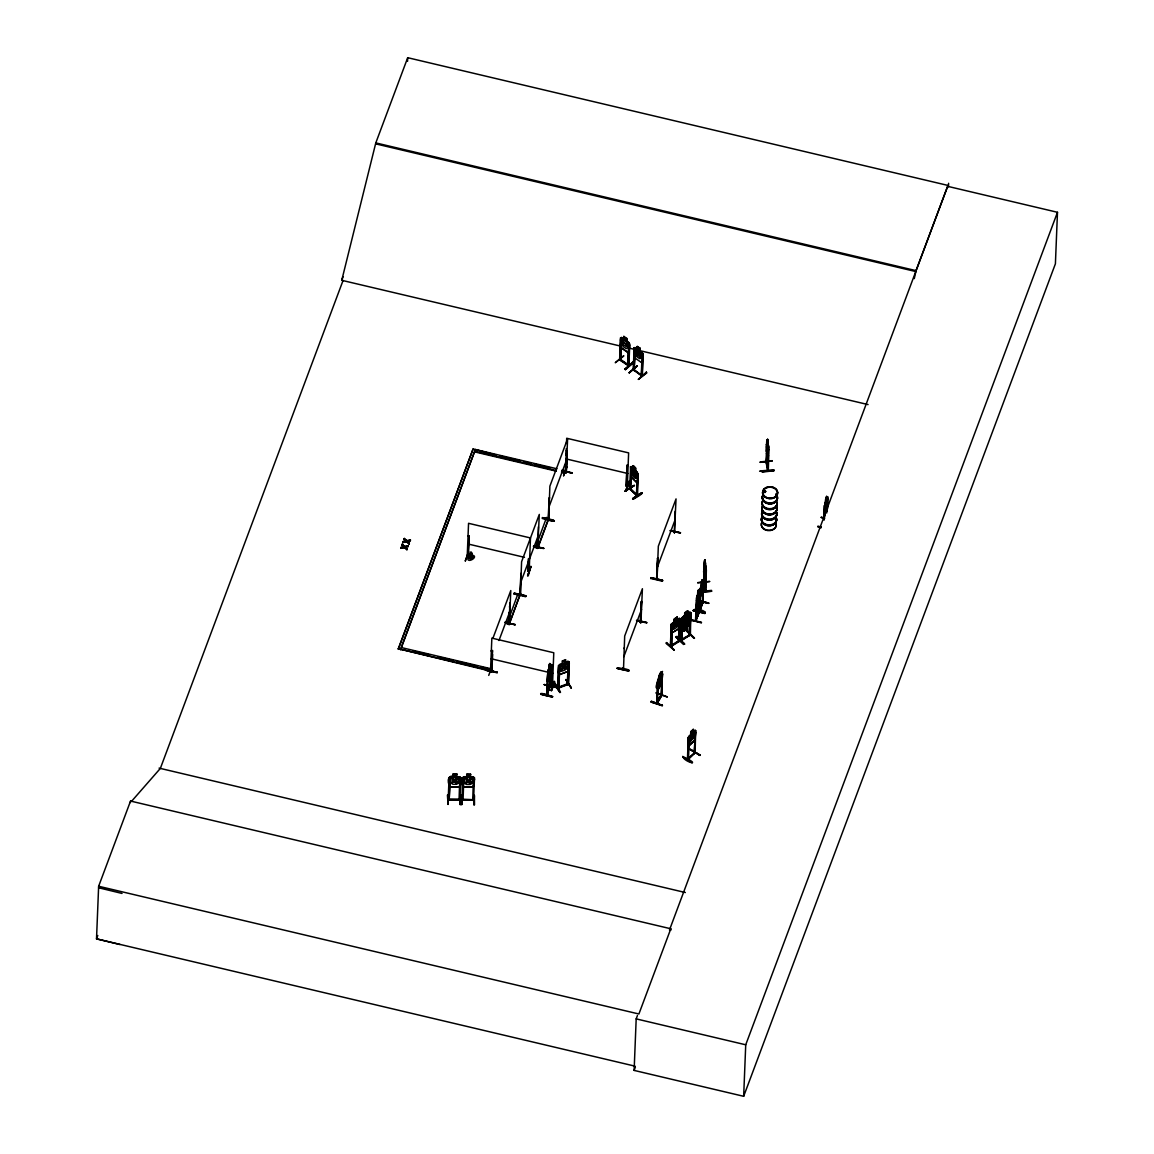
<?xml version="1.0" encoding="UTF-8"?>
<svg xmlns="http://www.w3.org/2000/svg" width="1154" height="1154" viewBox="0 0 1154 1154"><rect width="100%" height="100%" fill="white"/><g stroke="black" fill="none" stroke-linecap="round" stroke-linejoin="round"><path stroke-width="1.5" d="M670.402 646.298L671.282 645.086L671.599 646.168L672.046 625.309L671.21 625.829L670.546 646.745L671.253 645.173M671.556 646.24L670.315 645.75M670.402 645.692L671.513 645.418M679.764 641.105L670.777 646.673M678.682 640.571L679.908 640.297M471.02 559.084L470.875 552.333L468.726 557.526L471.02 559.084L472.808 558.19L471.409 552.55L473.01 557.353M620.506 360.394L619.712 359.082M620.362 359.644L619.972 358.764L620.03 359.529M627.79 365.429L628.613 344.772L629.723 345.104L628.872 365.573M627.819 364.678L628.742 365.255M628.641 365.198L627.733 364.563M680.788 640.311L681.596 618.111L684.625 615.385L684.726 612.846C691.563 606.528 684.582 617.101 689.818 612.255L690.842 612.659L689.428 634.859M682.461 619.193L681.899 640.095L682.461 619.193L681.625 619.698L680.961 640.614L682.028 639.244M689.558 635.508L690.409 634.21M641.927 352.432L634.152 347.758L633.214 370.001L633.488 368.79M640.138 348.45L639.951 351.061L641.393 352.936L641.206 357.668L639.633 358.663L636.864 356.745L635.465 353.687L635.652 348.955L637.167 349.143L637.268 346.373L640.239 348.436L640.052 351.047L643.067 353.932L642.36 375.786L633.142 369.049M635.133 349.59L634.123 370.492L633.517 368.876M641.292 374.747L641.278 375.584L642.1 354.841L643.196 355.172L642.1 354.841M642.36 375.728L641.552 374.372M559.113 687.063L557.973 687.539M568.648 684.293L569.182 663.377L568.201 663.752L567.451 684.683L568.677 683.485M131.628 801.237L160.348 768.42L343.055 280.494L341.786 280.177L375.8 142.908L407.708 57.7L947.968 185.433L669.479 929.98L670.748 930.268L670.806 928.768L130.546 801.049L98.638 886.258L96.518 938.851L119.973 944.52M130.489 802.549L130.546 801.049M407.564 61.292L407.708 57.7M400.77 548.309L401.058 547.169L403.943 546.607L400.77 548.309L404.434 547.573L406.9 549.766L407.174 548.655L405.184 546.953L408.285 545.683L404.679 546.405L402.169 544.198L401.895 545.294L403.914 547.039M401.895 545.294L402.169 544.198M490.291 671.527C493.176 673.171 491.792 665.945 490.854 671.239L398.303 648.721L473.097 448.964L556.993 468.798M402.919 542.553L403.208 541.414L406.093 540.851L402.919 542.553L406.583 541.817L409.064 544.01L409.338 542.899L407.348 541.197L410.449 539.928L406.843 540.649L404.318 538.442L404.059 539.538L406.078 541.284M404.059 539.538L404.318 538.442M404.434 547.573L400.784 547.89M400.539 649.89L475.361 449.497L496.177 455.08M404.679 546.405L402.155 544.616M407.16 549.088L405.184 546.953M406.583 541.817L402.948 542.12M406.843 540.649L404.304 538.86M406.9 549.766L407.174 548.655M409.309 543.332L407.348 541.197M405.169 547.371L408.026 546.405M407.997 546.823L408.285 545.683M409.064 544.01L409.338 542.899M407.333 541.615L410.175 540.635M410.16 541.067L410.449 539.928M447.983 794.745L448.041 804.035M450.103 779.383L449.151 800.083L450.103 779.051L449.007 779.037L450.103 779.051M460.561 784.46L459.234 786.97L449.93 786.84C448.242 784.071 446.944 778.157 450.377 776.512C451.589 775.084 463.663 778.243 459.537 776.714L456.768 776.786L456.998 774.06L453.046 774.017L453.075 776.743L449.079 777.522L448.185 799.967L460.143 799.809M465.351 560.887L468.683 551.684L465.264 560.916M529.196 570.667L527.883 571.172L529.167 571.418L530.479 537.952L468.553 523.31L467.197 556.863L468.236 557.05L467.226 555.608M468.986 536.379L468.048 535.831L469.101 536.076L468.005 557.05C469.029 554.454 465.754 556.848 468.308 555.925M468.279 557.021L469.101 536.076M459.754 779.181L460.835 779.527L459.754 779.181L459.047 800.212C457.417 798.611 461.643 798.554 459.883 800.227L460.835 777.565M468.913 554.987C484.161 554.439 462.552 567.479 469.159 554.814M473.097 448.964L398.274 649.356M460.417 784.446L460.691 777.594M460.821 804.583L460.734 795.279L460.258 804.223M490.854 671.239L491.517 668.873L401.203 647.524L474.712 451.228L556.343 470.529M474.222 784.648L472.909 787.158L463.591 787.028L462.336 784.489L462.61 777.58L461.989 800.256C467.457 799.765 474.063 800.559 473.832 799.246M461.629 795.25L461.687 804.251M463.778 779.253L462.682 779.239L463.778 779.253L463.042 800.227L463.1 799.102L461.831 799.015M466.706 774.305L470.673 774.363L466.706 774.204L466.735 776.93L464.096 776.887M470.673 774.262L470.443 776.974L473.212 777.017M472.751 799.145L472.722 800.4L473.414 779.383L474.51 779.715L473.414 779.383M464.052 776.815L462.74 777.724L464.052 776.7L473.27 776.83L474.496 777.753L473.558 800.414L473.587 799.621M474.092 784.633L474.366 777.782M474.51 804.8L474.395 795.467L474.005 804.756M488.733 675.393L491.965 666.493M490.594 670.474L490.493 671.671L491.849 638.119L553.776 652.76L552.463 686.226C553.329 684.639 549.693 684.971 552.492 685.476M491.315 670.806L491.662 669.349M492.57 650.394L491.301 671.859L492.397 650.885L491.243 650.943L492.397 650.885M491.258 670.128L491.777 671.08M491.792 670.979L492.671 654.563M506.923 623.261L509.188 623.795L520.252 594.223L518.002 593.69L506.894 623.91L509.318 624.415L510.789 590.559L493.075 637.873M520.209 593.113L519.776 594.815L520.642 594.166L520.613 593.199L509.13 624.574L509.26 612.053M509.462 607.091L510.284 603.08L509.592 603.787M508.957 623.665L509.116 622.742L509.491 623.593M509.13 624.574L509.88 602.979M514.035 594.05L514.222 593.127M509.592 622.915L508.77 624.386L509.058 623.593L515.146 624.429M518.002 593.69L520.411 594.786L520.973 573.35L519.776 594.627M525.849 595.825L514.208 593.185L525.863 595.81L525.661 596.733L514.049 593.949M530.941 566.441L528.243 575.86L527.695 575.327M528.936 570.653L529.008 571.461L527.883 571.172L528.489 558.81M528.604 558.507L528.013 571.187M528.114 570.004L527.984 570.812M537.692 547.645L548.77 518.074L546.52 517.54L548.741 518.709L537.735 548.309L535.442 547.111C539.726 548.669 536.668 545.972 537.807 547.501M520.353 594.772L521.594 561.724L539.307 514.41L537.721 548.41L537.706 537.562M537.259 548.136L537.937 538.413M538.399 526.83L537.649 548.424L538.081 547.515M542.51 517.583C552.117 523.18 563.484 521.493 542.51 517.598L542.51 517.598M537.605 547.342L543.664 548.28M548.121 519.112L549.261 497.807L548.539 519.314L548.972 517.742L548.107 519.314L548.496 517.569M544.27 684.524L556.055 687.178L544.255 684.553M547.212 679.735L547.89 670.993L546.607 695.17L549.924 686.832L547.111 694.506M547.761 673.676L547.01 695.271L548.871 666.493M546.837 694.347L547.443 693.568M548.193 679.244C546.895 680.023 550.573 654.938 549.708 666.406L550.732 664.329L549.492 687.135M549.492 664.747L548.828 667.344M549.174 676.518L549.722 663.651L548.669 666.579M549.492 687.265L550.646 665.771L550.025 687.193M546.635 695.083L549.823 686.37L550.631 664.17M550.314 686.587C550.285 684.048 549.131 687.943 550.285 685.75M551.54 690.64L554.728 681.711L551.54 690.669L550.992 690.135M552.117 665.353L551.381 686.067L552.232 665.036L553.271 665.281L552.232 665.036M551.583 684.827L551.28 685.62M552.607 685.159L551.396 686.024M560.527 692.299C547.89 675.653 560.022 686.832 559.921 692.53L554.454 684.163L555.074 683.5M566.816 467.053L563.585 475.52M562.2 470.039L565.676 470.861L564.998 473.227L561.522 472.404M565.128 471.654C567.379 468.423 564.941 473.717 566.124 472.736L567.595 438.866L549.881 486.18L548.698 519.242M565.345 471.798L565.662 464.009M566.008 455.426L566.282 448.545M566.499 443.396L566.701 438.246L628.627 452.887L627.3 486.353L627.358 485.185L626.031 485.517M565.532 472.794L566.686 451.301L565.763 471.986M566.008 472.88L567.249 451.012L566.196 450.767L567.133 451.315M557.844 687.135L557.699 687.972L568.46 683.947M565.503 662.324L567.234 662.497L567.032 667.243L565.186 669.926L561.897 671.152L560.209 669.796L560.397 665.065L562.2 663.55L559.805 664.372L558.522 665.728L558.305 672.623L559.416 674.701L567.71 671.599L568.908 668.671L567.624 671.541L559.445 674.484L558.363 672.479M558.637 665.714L557.887 688.26L558.637 667.329L559.603 666.969L558.954 687.899L558.925 686.774M567.249 451.012L566.426 471.957L565.604 471.957M559.603 666.969L558.969 687.856M562.258 663.651L562.186 660.982L565.72 659.655L565.561 662.41M571.966 473.025L561.998 470.717L571.951 472.751M568.201 663.752L567.292 684.308M558.132 688.231L568.46 684.365L568.489 683.197M568.778 668.7L568.994 661.848M571.374 688.145L565.835 679.475L571.302 687.842M623.694 355.764L615.27 362.731L623.636 356.052M629.204 350.773L629.579 343.878L628.569 342.248L621.645 337.444L620.578 337.776L619.698 359.961L628.613 365.948M620.664 337.704L619.597 359.76M620.607 360.452L621.617 339.55L620.52 339.218L621.342 339.781M620.881 360.221L621.415 344.7M623.766 339.002L623.867 336.478M632.825 362.024C608.547 384.008 649.63 347.008 625.396 369.669L624.963 368.977M626.636 340.92L626.752 338.382L623.766 336.319L623.679 339.088L622.165 338.901L621.963 343.632L623.376 346.69L626.146 348.609L627.718 347.614L626.752 338.382M627.689 365.313L628.685 349.691M617.116 668.368C627.863 667.459 637.859 674.037 617.116 668.354L628.757 671.037M625.064 491.027L634.426 485.344M629.002 481.319L629.637 481.91L626.377 490.796L625.756 490.219M627.069 465.163L626.218 486.209L626.954 465.48L628.122 465.408L626.954 465.48M634.253 347.859L633.56 369.568M631.166 477.251L630.315 489.541L630.502 466.764L633.2 468.38L633.301 465.841M634.859 356.456L634.022 370.434M633.229 465.668L635.71 468.091L635.508 470.688L635.522 468.149L633.229 465.668L633.099 468.437L631.829 468.077L631.627 472.808L632.796 476.039L635.118 478.29L636.431 477.467L636.633 472.736L635.421 470.688L638.061 473.933L637.787 480.742L636.719 482.502L630.892 476.833L630.69 466.807M623.506 669.104L624.689 636.042L642.403 588.728L640.932 622.597M630.82 468.005L630.358 489.469L630.69 471.438M622.958 668.224C623.809 668.656 622.771 666.925 623.737 668.498L623.348 669.176M637.354 346.532L637.253 349.071L635.046 347.585M632.623 498.816C643.384 489.873 647.163 491.878 633.041 499.22L642.042 492.715L632.68 498.441M636.373 495.484L637.167 496.076L636.373 495.484L637.556 474.539M637.282 481.406L637.109 495.254M641.451 375.151L642.1 361.476M642.23 358.043L642.374 354.61M636.907 495.989L637.974 473.89M634.137 369.958L642.071 376.089L642.98 353.889L642.057 352.302M638.234 475.203L637.484 495.888L629.651 488.935M646.327 372.122L646.817 372.901L638.321 379.377L646.384 372.194M640.874 610.235L640.34 622.655L641.494 601.162L640.816 622.742M641.061 605.273L641.494 601.162M636.921 620.246L646.904 622.569L636.763 620.333M650.755 578.543L650.957 577.62M947.939 186.4L1057.482 212.293L1055.405 263.804L743.666 1096.3L634.123 1070.407L636.186 1018.881L637.441 1015.534M656.943 577.606L657.03 579.423L657.708 557.844L656.554 579.337L657.376 578.659M657.708 557.844L656.785 578.529L656.756 577.765M656.121 693.136L667.214 696.987M656.179 692.688L667.272 696.843M657.261 701.964L656.713 703.45L661.516 694.246M657.318 688.101C651.909 689.616 667.603 661.718 660.708 675.032L660.737 672.277L660.636 674.816M656.713 703.45L657.477 681.249L659.468 675.003M658.011 681.985L657.088 703.579L658.4 682.115L657.592 682.75L658.4 682.115M650.769 578.442L662.396 581.227L662.584 580.303L650.943 577.678L662.584 580.318M660.593 674.989L661.329 674.441L661.141 679.172L658.819 685.188L658.314 679.807L660.737 672.277M660.405 673.33L659.439 675.84M661.574 695.184L661.891 694.376L660.953 695.934L662.252 674.47L661.819 695.328L657.145 703.493L657.116 701.906M657.261 687.957C658.703 694.65 664.055 674.412 662.295 672.984L661.487 695.905M666.594 642.547L666.06 643.297L674.253 650.265L666.522 642.634M675.133 511.323L674.383 532.917L674.369 531.085M674.412 532.831L676.042 498.903L658.328 546.217L657.044 579.322M671.974 627.026L671.585 646.11M679.259 618.414L680.341 618.688L679.504 640.802L670.373 646.442L671.267 624.314L674.354 621.588L674.369 618.977L677.326 617.058L674.282 618.948L672.522 628.021L673.965 629.118L676.821 627.343L678.422 624.372L678.624 619.64L677.124 619.741L677.225 617.202M674.253 649.846L666.493 642.966M675.883 637.224L684.091 644.177M670.128 530.869L680.398 532.773M680.225 618.789L677.21 619.828L677.326 617.058M677.009 636.417L676.518 637.123L684.481 644.206M679.49 620.722L678.566 641.379L679.49 620.722L680.326 620.203L679.836 641.119M679.057 641.552L679.533 640.052M679.446 640.787L679.619 639.994M679.966 625.54L680.341 618.688M683.572 644.509L675.898 636.792M686.89 629.291L684.005 631.022L687.063 629.392L686.991 626.752L688.649 625.05L687.568 614.519L684.683 616.25L684.495 620.982L682.865 623.925L682.678 628.656L684.192 628.569L683.976 631.252L684.077 628.714M684.798 615.486L684.726 612.846M685.851 623.232L688.462 619.222L686.298 623.463C690.15 624.285 686.76 627.444 685.606 624.458L682.966 628.31L685.014 624.242C680.427 621.415 685.577 622.035 685.779 623.073M686.991 630.834L694.549 638.205L686.543 630.719M687.683 613.755L687.813 610.985M682.807 756.461C684.553 762.823 703.825 766.4 682.764 756.519M689.068 635.335L689.991 614.678L690.842 614.159L690.38 634.96M689.327 635.594L689.991 614.678M681.048 629.493L682.028 629.868L690.294 624.098L690.655 612.673M689.212 634.397L690.078 633.935L690.222 635.118L681.192 640.542M688.621 746.047L694.434 740.565L695.242 737.276L694.492 740.594L688.722 746.119L687.885 744.33L688.231 737.478L687.452 759.664L688.563 759.202L687.481 759.563M693.251 610.812L705.051 613.062L693.28 610.639C693.121 607.466 707.301 610.336 704.863 613.553L693.309 610.625M688.606 739.267L687.77 759.952L688.952 738.416M688.231 758.192L687.423 759.534M688.462 759.274L689.457 736.31L690.727 734.29M686.529 631.007L694.16 638.393L686.529 630.704M690.741 731.751L693.294 729.458L690.741 731.751L690.64 734.276M690.28 749.725L700.175 755.221L690.337 749.278M696.425 598.854L696.727 596.906L695.487 620.794M697.723 592.406L695.949 621.097L696.699 599.503L695.876 620.102M697.694 582.784L709.623 581.558M698.386 590.66L697.694 593.257M693.107 729.559L693.006 732.098L694.203 731.766L694.016 736.497L690.409 741.892L689.27 741.041M698.617 589.564C695.992 597.584 699.742 584.789 698.603 592.319L698.992 591.67L698.79 596.402L696.929 602.965L697.189 596.964L697.55 596.041L698.026 596.806L699.021 592.089L698.487 598.811M693.193 729.4L693.092 731.924M700.074 588.771L699.035 613.149L699.656 591.613L711.513 590.386L711.585 591.266L699.569 592.002M699.266 612.226L695.573 620.91L699.295 611.476M699.035 607.076L699.252 590.127M699.685 608.403L700.435 589.521L700.103 610.351L702.598 602.143M687.77 759.866L695.112 752.898L695.602 732.04L694.016 753.374L695.213 752.826L695.213 752.033L694.131 753.187M694.549 753.461L694.16 752.437M694.419 753.504L695.516 730.482L694.766 752.653L687.452 759.664M701.286 585.064L701.459 582.424M702.31 579.77L702.541 586.434L700.666 592.983L700.925 586.982L701.286 586.059L701.762 586.823L702.757 582.106L702.541 587.949L702.223 588.828L701.704 588.006L700.435 592.06M702.339 582.337C703.493 574.807 699.728 587.602 702.353 579.582M702.829 603.08L703.276 580.246M702.454 602.215L703.305 580.116M704.099 573.322L704.373 575.673L703.637 571.764L704.993 559.791L704.575 568.057L705.628 573.278L705.455 562.719M702.714 603.124L704.604 560.253M701.199 585.02L699.685 611.115L702.974 602.33L704.301 561.681L705.022 562.315M704.373 566.585L704.07 583.174L704.055 581.573M704.834 581.025L704.416 577.447L705.253 580.75M704.719 581.227L705.282 573.091L704.2 567.797L703.998 573.74L705.282 579.164L704.878 563.354L705.253 570.913L704.286 568.59M704.993 559.791L705.743 567.681L704.979 577.649L704.402 574.836M705.613 589.694L705.022 590.487L705.714 589.766M704.575 561.839L706.205 569.254L705.31 591.396L706.046 569.196L704.474 560.267M706.363 569.816L705.729 591.353L705.844 590.401M708.643 603.109L697.002 600.83M760.255 462.365L772.214 460.691L760.27 461.903M762.145 471.193L762.217 472.073L774.146 470.745C765.535 469.289 746.335 473.154 774.074 469.995L774.074 469.966M766.66 452.902L766.934 455.253L766.472 444.521M768.03 442.285L767.872 470.962L765.939 461.874L766.631 461.153M766.213 451.402L766.804 439.789L767.598 442.069L767.684 439.342L767.28 448.416M766.068 461.11L766.227 462.783L766.934 439.775M768.925 449.396L768.29 470.933L766.458 461.816L766.775 447.377L767.064 452.31C765.91 457.691 770.684 446.295 768.045 444.896M766.905 455.239L766.213 462.696M767.439 442.934L767.295 460.807M766.66 462.552L766.689 461.86M767.41 460.605L766.977 457.027L767.799 460.201M768.001 445.747L767.814 450.478L766.847 448.156L767.843 452.656L767.136 441.419L768.405 446.843L768.189 452.844L767.987 451.762M768.189 444.91L767.684 439.342M766.66 462.206L767.655 470.082L767.698 469.202M743.666 1096.3L745.729 1044.788L1057.482 212.293M824.461 518.463L821.172 517.237L824.634 517.973M824.115 512.448L824.418 505.567L823.869 519.199M824.1 520.122L825.759 499.206M824.648 516.776L825.052 506.476M825.096 511.943L825.6 499.264L826.61 496.364L826.076 509.217M826.394 497.461L825.73 500.057M824.749 508.842L826.783 503.202L826.74 496.393M826.697 513.011L827.533 498.47L827.533 508.871M827.129 508.784L827.533 496.884M827.173 511.395L827.649 496.912L824.504 505.668M914.285 278.604L916.06 270.642L947.968 185.433M948.458 186.818L948.602 183.284M703.507 581.544L705.238 591.281M705.08 590.574L705.786 590.401M767.641 470.14L768.304 470.803L766.53 461.095M492.123 670.315L491.258 670.791M519.848 593.964L520.079 593.17M548.136 518.434L548.496 517.785M546.578 694.203L547.429 694.492M550.256 686.5L549.535 686.313M640.282 622.439L641.134 621.011L640.874 622.583M641.105 621.761L640.326 621.862L640.701 621.011M657.073 578.572L657.318 577.793M700.045 610.336L699.252 610.062L700.045 610.264M700.074 609.572L702.656 602.691L699.742 610.278M703.017 601.696L702.858 602.316M550.357 670.979L547.602 681.278L547.256 679.619M550.487 671.008L547.472 681.249M826.812 507.096L827.216 503.764M827.259 503.678L824.98 512.621M698.862 600.311C700.925 589.247 696.727 612.529 696.194 605.547M702.728 590.372C704.474 579.236 700.406 602.229 699.887 595.68M485.517 670.185L497.316 672.393L485.704 669.291L485.517 670.2L497.158 672.796M514.179 593.56L525.82 596.2M542.308 518.492L553.949 521.146M540.808 694.347L552.449 697.002C531.013 692.804 543.75 691.91 552.449 697.002M617.275 667.892L628.901 670.575M650.914 578.053L662.569 580.736M817.883 526.253L821.23 526.916M691.434 620.463L701.517 622.439L689.948 619.265M693.439 610.293L705.267 612.399M469.938 558.911L470.76 552.434M640.297 621.79L641.076 621.862M764.828 491.965L764.958 490.796L763.833 491.013M765.145 492.094L765.29 491.157M776.382 494.518L775.676 494.619M775.892 493.912L776.743 494.532M651.087 702.036L662.454 705.44L651.361 701.17L651.087 702.05L662.208 705.815M705.916 575.947L705.483 577.563L703.969 567.003M768.362 455.642L768.059 457.128L768.477 455.513M703.911 564.955L704.344 563.455L705.758 574.014L705.642 570.566M703.926 565.071L704.344 563.455M766.487 444.636L766.92 443.021L768.319 453.58M766.617 444.622L766.92 443.021M637.426 495.773L636.344 494.648M657.246 702.512C668.642 685.894 653.712 702.512 657.607 702.772M661.458 694.333L660.982 695.184L661.3 694.376M817.84 526.657L821.201 527.017M693.626 609.759L705.253 612.457M629.017 365.01L628.44 365.948L629.478 343.834L628.44 342.377M634.426 369.511L633.647 368.905M642.504 375.036L641.191 374.848M469.101 558.334L470.789 552.708L468.726 557.526M682.735 756.88L692.169 762.837M468.942 556.69L470.875 552.333M678.941 628.555L679.98 625.41L679.014 628.598L671.758 632.955L679.014 628.598M689.371 622.424L690.568 619.453M681.322 624.862L682.259 626.91L689.515 622.554L690.496 619.381M550.343 664.199L547.905 671.051L549.549 667.214M548.381 674.672L549.362 671.945M825.701 499.307L826.711 496.581M826.437 499.927L824.793 503.707M826.61 499.105L827.649 496.912M825.269 507.385L826.25 504.659M468.178 556.603L467.082 556.819M521.377 573.437L520.685 574.144M549.665 497.908L548.972 498.615M491.46 671.123L491.532 670.185M563.57 475.953L566.83 466.634M527.594 575.702L530.883 566.398M548.136 519.213L548.395 518.334M566.066 472.722L566.412 471.625M515.117 624.891L505.163 622.15M571.908 473.198L561.955 470.471M551.049 665.858L550.357 666.565M547.14 695.097L549.766 686.385M550.891 690.51L554.18 681.206M627.141 486.353L626.132 485.747M625.742 490.638L629.031 481.333L625.901 490.623M624.473 647.769L623.78 648.476M658.112 557.93L657.419 558.637M622.944 669.075L623.088 668.339M674.542 531.994L674.773 531.186L674.412 532.167M827.937 498.571L827.245 499.278M343.055 276.801L341.743 280.307L619.568 345.854M97.787 935.476L96.518 938.851L635.032 1066.166M498.961 640.528L509.967 611.158M520.757 582.323L538.485 535.009M549.044 506.794L566.773 459.48M535.413 547.761L546.52 517.54M623.852 656.655L641.581 609.341M657.491 566.816L675.22 519.502M701.43 583.275L702.079 581.529M696.727 596.95L699.382 590.156M696.699 599.503L696.396 600.311L697.103 599.604M700.435 589.521L700.132 590.329L700.839 589.622M702.627 601.393L702.757 602.374M698.675 600.787L708.787 603.08L698.834 600.7M701.358 622.915L689.919 619.626M670.806 928.768L638.898 1013.991L98.638 886.258M634.123 1070.407L635.378 1067.032M703.392 581.544L705.815 591.151M676.518 637.109L684.596 644.177M767.352 448.574L767.756 447.781M689.154 735.863L688.26 737.594L694.766 730.323M472.808 787.071L474.092 784.532M629.622 487.969L630.791 489.296M629.594 488.719L637.08 496.004M543.664 548.583L533.682 546.26M515.146 624.732L505.163 622.41M544.284 684.812L555.925 687.495M680.384 533.076L670.416 530.753M646.745 622.915L636.489 620.693M821.158 517.54L824.504 518.276M634.008 472.433C634.671 470.616 638.523 472.534 634.758 473.717L636.272 478.319L634.238 473.775C632.911 476.573 630.358 473.01 633.734 472.707L632.291 468.308L634.152 472.505M637.599 480.713L636.676 482.358L631.065 476.746M659.295 675.09L660.867 672.32M662.641 674.614L661.833 675.234M657.679 689.486L661.271 683.096M763.53 491.416L764.857 492.037M776.253 494.749L776.685 494.431M681.971 640.124L690.049 634.686M628.079 352.59L621.198 347.657L620.275 344.584L621.097 347.743L628.093 352.576L629.204 350.6M641.523 362.5L642.807 360.74M642.706 360.654L641.595 362.63L634.613 357.783L633.878 354.552L634.613 357.783M509.087 622.843L508.755 623.737M698.978 613.106L700.031 588.843L703.392 580.274M696.064 620.232L698.92 612.673L696.107 620.275M448.026 794.731L448.084 804.453L447.42 795.106M461.643 804.569L461.701 794.933L461.759 804.641M449.425 799.232L448.084 799.217M460.172 799.376L449.18 799.275M679.317 618.313L671.08 624.271L670.806 631.079M690.294 624.098L689.169 625.656M549.578 666.377L550.069 665.757L549.275 673.979L547.861 676.129M629.204 372.944L637.123 366.121M684.697 615.457L683.139 617.174L682.952 621.905L684.409 623.016L684.221 627.718L687.106 625.987L687.294 621.256L684.409 622.987L687.294 621.285L688.924 618.328L689.111 613.596L687.611 613.668M695.934 732.256L694.924 732.689M694.881 751.831L694.044 752.624L694.852 752.581M688.217 758.409L694.376 753.043M680.846 639.417L681.668 639.042L681.221 639.792M448.214 798.9L449.31 798.914L449.238 800.025M448.185 799.65L460.013 799.809M458.802 800.111L458.989 799.001M461.917 799.058L461.989 800.212M473.688 799.996L461.975 799.751M462.942 799.462L461.759 799.405M472.664 799.203L472.462 800.299M624.963 369.309L633.301 362.745L625.381 369.626M620.448 340.185L629.377 346.373M634.152 347.758L635.176 347.614M634.311 349.013L634.859 349.821M640.239 348.436L637.268 346.604M646.399 372.526L638.451 379.421M627.286 485.646L626.045 485.3M559.978 692.458L554.511 684.091M671.469 626.088L672.32 625.569M679.749 620.967L680.6 620.448M671.339 645.317L678.581 640.845M631.353 466.75L637.21 472.188M638.061 473.933L637.109 472.246M634.411 485.632L624.949 491.301L634.036 485.387M630.459 489.007L630.084 487.853M684.106 628.483L680.947 629.579L681.495 618.126L689.904 612.341M686.991 626.752L689.039 625.511M681.884 619.958L682.735 619.453M690.251 614.923L691.102 614.418M681.754 639.201L689.342 635.061M764.15 491.272L765.015 491.215M690.337 749.595L699.858 755.481M566.282 471.207L565.186 470.962M453.075 776.628L451.055 777.45L450.868 782.181L452.757 784.244L456.465 784.287L458.527 782.282L458.715 777.551L456.768 776.685M466.735 776.83L464.73 777.652L464.528 782.383L466.432 784.431L470.14 784.475L472.188 782.484L472.39 777.753L470.443 776.873M558.824 667.618L559.791 667.257M568.388 664.04L569.369 663.665M557.887 687.048L559.099 687.279M558.911 686.991L567.292 683.86M765.174 492.325L764.424 492.195M620.664 337.877L621.689 337.559M568.172 683.947L569.167 661.862L567.97 661.401M469.678 556.055L470.717 555.795M408.026 540.837L410.42 540.361M405.862 546.592L408.271 546.116M568.374 683.24L567.479 684.149M630.502 466.764L631.426 466.562M565.922 471.063L565.965 472.347M537.634 546.592L537.245 548.338M448.343 798.799L448.185 800.054L448.214 799.217M767.28 441.217L767.035 442.083M768.29 442.371L767.554 439.357M766.53 446.584L768.059 457.128M768.463 446.872L767.771 470.919M766.617 450.031L768.045 456.97M766.516 453.277L767.944 460.316M766.804 457.763L767.424 460.792M760.241 462.206L772.185 460.98M703.637 571.764L705.382 580.736M704.243 578.197L704.849 581.212M697.68 582.64L709.623 581.385M704.099 582.64L705.339 590.646M711.585 591.252L699.656 592.492M634.008 369.684L633.243 369.15M642.172 376.089L633.214 369.857M565.922 679.807L571.288 688.274M453.046 774.118L456.998 774.161M459.234 786.97L449.93 786.84M472.808 786.97L463.692 786.855L462.336 784.489M463.1 799.318L472.751 799.65M449.151 799.563L459.076 799.462M463.1 799.65L472.491 799.765M678.927 640.903L679.591 640.744M462.855 799.058L463.071 800.184M695.617 730.554L694.722 730.439L695.53 730.655M821.201 527.349L817.869 526.541L821.028 527.84M626.247 485.776L627.415 486.05M670.402 530.494L680.543 532.73M533.667 546.001L543.808 548.237M533.393 546.376L536.206 547.025M528.287 570.018L529.21 570.249L528.272 570.062M504.875 622.525L507.688 623.174M375.8 142.908L916.06 270.642M375.757 143.875L916.031 271.608M630.055 348.335L633.56 349.157M640.557 350.816L868.068 404.592M565.878 458.859L627.805 473.501M499.653 455.902L520.497 460.821M523.959 461.643L530.912 463.288M534.389 464.11L550.011 467.803M562.171 470.673L565.648 471.496M561.551 471.755L565.027 472.577M474.683 451.878L556.315 471.164M699.584 591.656L699.353 592.42M467.731 543.923L524.493 557.339M697.016 600.657L708.657 603.398M491.027 658.732L552.954 673.359M413.334 651.044L428.971 654.736M437.654 656.785L453.291 660.492M456.753 661.314L477.597 666.233M481.074 667.055L488.027 668.7M398.303 648.721L490.868 670.604M159.079 768.117L685.346 892.532M636.186 1018.881L745.729 1044.788M98.566 887.758L122.021 893.441M473.832 795.092L473.832 804.8M460.215 794.933L460.157 804.612M460.273 804.54L460.287 795.279M689.775 612.37L690.741 612.745M764.453 492.21L763.703 491.979M687.885 744.33L688.722 746.119M690.294 749.292L700.175 755.235M765.03 490.955L765.78 491.474M620.91 359.687L627.992 364.534M619.958 359.586L628.829 365.602M472.65 556.545L471.221 552.333M630.199 487.868L630.171 488.618M404.073 539.106L406.093 540.851M401.924 544.861L403.943 546.607M406.597 541.399L409.079 543.577M404.448 547.155L406.915 549.333M630.776 488.806L636.662 494.532M677.037 636.388L684.553 643.817M764.136 492.066L763.861 491.734M696.684 602.042L697.16 602.604L697.968 597.988L698.444 598.839M565.676 662.281L568.085 661.386L558.522 665.728M530.927 566.729L527.681 575.615M681.408 624.949L682.346 626.781M690.467 617.361L689.529 615.327C672.219 628.714 690.467 610.004 690.38 617.289M670.907 630.993L671.844 633.027M448.805 784.186L450.017 786.653M657.376 688L657.794 689.529M471.38 552.679L472.808 558.19M767.626 441.318L767.987 443.136M767.049 439.962L768.449 446.915M705.094 560.902L705.426 563.556M699.93 595.565L700.189 597.051M696.064 605.518L696.295 607.148M824.273 512.362L824.49 513.992L824.144 512.333M547.371 679.648L547.602 681.278M765.708 491.402L764.929 492.556L763.559 491.561M774.074 470.342L762.145 471.64M471.265 552.78L472.073 558.824M768.203 450.132L768.29 453.493M777.205 495.96A7.515 5.784 2.3 0 1 768.795 502.942A7.515 5.784 2.3 0 1 763.458 494.157M777.075 501.961A7.645 5.871 2.3 0 1 768.535 509.044A7.645 5.871 2.3 0 1 763.111 500.129M777.06 502.25A7.645 5.871 2.3 0 1 768.521 509.347A7.645 5.871 2.3 0 1 763.097 500.418M777.205 503.144A7.53 5.784 2.3 0 1 769.545 508.712A7.53 5.784 2.3 0 1 762.145 502.711M762.433 501.211A7.53 5.784 2.3 0 1 763.212 499.841M777.176 496.912A7.53 5.784 2.3 0 1 768.752 503.909A7.53 5.784 2.3 0 1 763.4 495.109M777.291 496.566A7.645 5.871 2.3 0 1 768.752 503.649A7.645 5.871 2.3 0 1 763.328 494.734M777.306 496.263A7.645 5.871 2.3 0 1 768.766 503.36A7.645 5.871 2.3 0 1 763.342 494.446M777.161 504.096A7.515 5.784 2.3 0 1 769.516 509.664A7.515 5.784 2.3 0 1 762.116 503.663M776.036 505.625A7.515 5.784 2.3 0 1 770.309 514.078A7.515 5.784 2.3 0 1 762.231 506.606M776.022 505.957A7.515 5.784 2.3 0 1 770.295 514.41A7.515 5.784 2.3 0 1 762.217 506.952M776.281 518.81A7.515 5.784 2.3 0 1 767.886 525.791A7.515 5.784 2.3 0 1 762.534 517.006M776.108 523.238A7.515 5.784 2.3 0 1 767.698 530.22A7.515 5.784 2.3 0 1 762.361 521.449M775.82 510.746A7.515 5.784 2.3 0 1 770.107 519.199A7.515 5.784 2.3 0 1 762.029 511.741M776.426 518.16A7.645 5.871 2.3 0 1 767.886 525.258A7.645 5.871 2.3 0 1 762.462 516.328M776.411 518.449A7.645 5.871 2.3 0 1 767.872 525.546A7.645 5.871 2.3 0 1 762.448 516.631M776.339 517.843A7.53 5.784 2.3 0 1 767.915 524.839A7.53 5.784 2.3 0 1 762.563 516.04M775.805 511.698A7.53 5.784 2.3 0 1 770.079 520.165A7.53 5.784 2.3 0 1 761.972 512.693M776.094 523.584A7.515 5.784 2.3 0 1 767.684 530.566A7.515 5.784 2.3 0 1 762.347 521.781M775.906 511.323A7.645 5.871 2.3 0 1 770.093 519.92A7.645 5.871 2.3 0 1 761.885 512.333M775.921 511.034A7.645 5.871 2.3 0 1 770.107 519.632A7.645 5.871 2.3 0 1 761.9 512.044M775.993 506.462A7.515 5.784 2.3 0 1 770.281 514.915A7.515 5.784 2.3 0 1 762.203 507.457M776.036 506.173A7.544 5.799 2.3 0 1 770.295 514.655A7.544 5.799 2.3 0 1 762.174 507.169M453.032 777.479L452.844 782.21L456.537 782.268L456.739 777.522L453.032 777.479M453.81 774.536L453.782 775.373L456.162 775.401L456.191 774.565L453.81 774.536M466.706 777.666L466.519 782.398L470.212 782.455L470.399 777.724L466.706 777.666M467.485 774.723L467.457 775.575L469.822 775.603L469.866 774.752L467.485 774.723M562.171 664.401L561.969 669.132L565.272 667.892L565.46 663.161L562.171 664.401M562.878 661.228L562.835 662.064L564.998 660.434L562.878 661.228M623.65 339.925L623.448 344.657L626.233 346.589L626.42 341.858L623.65 339.925M624.256 337.314L626.016 339.391L624.256 337.314M629.218 372.655L637.239 365.818L629.262 372.655M637.138 349.979L636.95 354.711L639.72 356.644L639.907 351.912L637.138 349.979M637.744 347.368L639.504 349.446L637.744 347.368M633.07 469.274L632.868 474.02L635.19 476.27L635.378 471.539L633.07 469.274M633.604 466.721L635.061 469.014L633.604 466.721M659.093 678.422L658.905 683.154L660.362 680.572L660.55 675.826L659.093 678.422M674.239 622.352L674.051 627.084L676.908 625.324L677.095 620.592L674.239 622.352M674.874 619.078L674.83 619.929L676.706 617.938L674.874 619.078M684.654 629.521L684.611 630.372L686.5 628.411L684.654 629.521M685.317 612.976L685.288 613.827L687.178 611.865L685.317 612.976M690.683 735.127L690.496 739.858L692.789 737.666L692.977 732.934L690.683 735.127M691.217 731.78L691.174 732.631L692.688 730.367L691.217 731.78M697.42 595.853L697.232 600.585L698.444 593.127L697.42 595.853M701.156 585.871L700.968 590.603L702.18 583.145L701.156 585.871M767.15 449.671L767.54 457.229L767.15 449.671M658.674 679.504L659.554 680.658L658.4 685.49L659.843 680.644C660.535 683.081 662.007 679.692 660.203 679.49L661.3 674.859L659.915 679.461L659.179 678.624L658.674 679.504M485.675 669.652L497.302 672.407L485.675 669.652M542.481 517.973L554.108 520.714L542.481 517.973M540.966 693.828L552.622 696.569L540.966 693.828M651.332 701.531L662.41 705.44L651.318 701.589M689.919 736.079L691.347 737.507L689.616 742.065L691.823 737.579C692.847 740.392 695.343 737.002 692.371 736.512L694.016 732.155L691.91 736.411L690.756 735.358L689.919 736.079M673.215 623.146L675.032 624.877L672.897 629.118L675.624 625.035C676.821 628.151 680.124 625.021 676.302 624.069L678.336 619.986L675.725 623.867L674.21 622.569L673.215 623.146M683.644 617.044L685.49 618.775L683.327 623.016L686.096 618.948C687.236 622.136 690.756 618.876 686.774 617.996L688.851 614.015L686.183 617.779L684.654 616.467L683.644 617.044M560.931 665.007L563.051 667.084L560.599 670.964L563.743 667.358C564.97 670.82 569.167 668.022 564.522 666.522L566.888 662.872L563.844 666.204L562.085 664.603L560.931 665.007M703.392 581.63L703.493 582.525L703.392 581.63M451.56 777.594L453.955 780.537L451.214 783.508L454.734 781.085C455.974 785.109 460.965 783.811 455.599 780.537C460.792 777.666 456.566 776.123 454.835 779.96L451.56 777.594M465.235 777.782L467.63 780.724L464.889 783.696L468.409 781.287C469.635 785.311 474.626 783.999 469.274 780.739L471.871 777.868L468.51 780.147L465.235 777.782M641.018 358.461L638.523 354.307C637.008 357.322 633.878 353.961 637.902 353.297L636.157 349.114L638.508 353.138C639.907 350.225 643.095 353.614 639.128 354.177L641.018 358.461M687.38 619.222L684.495 620.967L687.38 619.251M705.166 572.918L704.589 570.105L705.166 572.932M764.684 496.393A7.515 5.784 2.3 0 0 777.32 494.172A7.515 5.784 2.3 0 0 768.275 486.829A7.515 5.784 2.3 0 0 764.684 496.393M764.669 496.884A7.515 5.784 2.3 0 0 777.306 494.662A7.515 5.784 2.3 0 0 768.247 487.32A7.515 5.784 2.3 0 0 764.669 496.884M764.655 496.624A7.544 5.799 2.3 0 0 777.349 494.388A7.544 5.799 2.3 0 0 768.261 487.017A7.544 5.799 2.3 0 0 764.655 496.624"/></g></svg>
